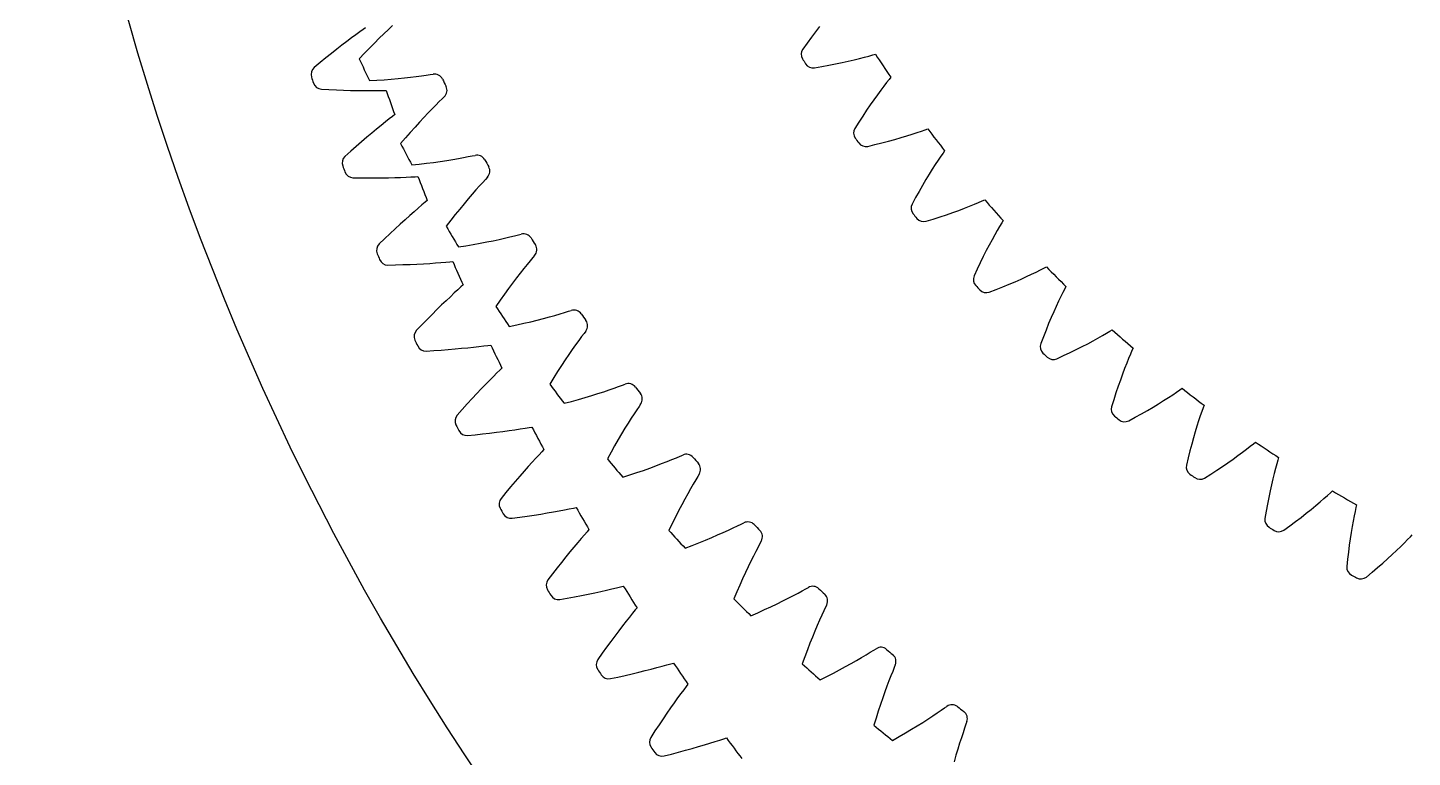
# Model space of a CAD drawing. Header units: millimetres. Extents: x -90 to 90, y -90 to 90.
# Drawn here: x -90.09 to -43.25, y -49.55 to -24.87 of the extents above; entities that cross this region are included whole.
import ezdxf

# ---------------------------------------------------------------- set-up
doc = ezdxf.new("R2010")
doc.units = ezdxf.units.MM

msp = doc.modelspace()

# ---------------------------------------------------------------- linework, layer by layer
at = {"layer": 'fixed_ring'}
for p, q in [((-79.133096, -25.217009), (-79.290807, -25.335932)), ((-78.986431, -25.108014), (-79.133096, -25.217009)), ((-78.853566, -25.010609), (-78.986431, -25.108014)), ((-78.73959, -24.928068), (-78.853566, -25.010609)), ((-78.661495, -24.872056), (-78.73959, -24.928068)), ((-79.814749, -25.743706), (-80.003014, -25.894971)), ((-79.63275, -25.599855), (-79.814749, -25.743706)), ((-79.457782, -25.463771), (-79.63275, -25.599855)), ((-79.290807, -25.335932), (-79.457782, -25.463771)), ((-80.196921, -26.053382), (-80.396162, -26.218075)), ((-80.003014, -25.894971), (-80.196921, -26.053382)), ((-80.153369, -26.951212), (-79.89521, -26.964427)), ((-79.89521, -26.964427), (-79.64508, -26.975786)), ((-79.64508, -26.975786), (-79.403742, -26.984779)), ((-79.403742, -26.984779), (-79.171857, -26.991564)), ((-79.171857, -26.991564), (-78.950249, -26.996313)), ((-78.950249, -26.996313), (-78.739975, -26.999219)), ((-78.739975, -26.999219), (-78.542456, -27.0005)), ((-78.542456, -27.0005), (-78.359725, -27.000409)), ((-78.359725, -27.000409), (-78.194985, -26.999256)), ((-78.194985, -26.999256), (-78.054272, -26.997451)), ((-78.054272, -26.997451), (-77.958181, -26.995778)), ((-77.986095, -28.061319), (-78.128556, -28.175754)), ((-77.856988, -27.958985), (-77.986095, -28.061319)), ((-77.746198, -27.872216), (-77.856988, -27.958985)), ((-77.670265, -27.813305), (-77.746198, -27.872216)), ((-78.443731, -28.434554), (-78.613457, -28.577124)), ((-78.281682, -28.300524), (-78.443731, -28.434554)), ((-78.128556, -28.175754), (-78.281682, -28.300524)), ((-78.972357, -28.885958), (-79.160169, -29.05155)), ((-78.789915, -28.727718), (-78.972357, -28.885958)), ((-78.613457, -28.577124), (-78.789915, -28.727718)), ((-79.160169, -29.05155), (-79.353074, -29.223621)), ((-79.082875, -29.947106), (-78.824402, -29.950602)), ((-78.824402, -29.950602), (-78.574021, -29.952544)), ((-78.574021, -29.952544), (-78.332516, -29.952453)), ((-78.332516, -29.952453), (-78.100541, -29.950511)), ((-78.100541, -29.950511), (-77.87891, -29.946921)), ((-77.87891, -29.946921), (-77.668676, -29.941915)), ((-77.668676, -29.941915), (-77.471248, -29.935765)), ((-77.471248, -29.935765), (-77.28865, -29.928801)), ((-77.28865, -29.928801), (-77.12407, -29.921452)), ((-77.12407, -29.921452), (-76.983524, -29.914356)), ((-76.983524, -29.914356), (-76.887564, -29.909069)), ((-76.750212, -30.867789), (-76.875378, -30.974906)), ((-76.642764, -30.776913), (-76.750212, -30.867789)), ((-76.569101, -30.715188), (-76.642764, -30.776913)), ((-77.318651, -31.365092), (-77.482894, -31.513944)), ((-77.161759, -31.225061), (-77.318651, -31.365092)), ((-77.013434, -31.094619), (-77.161759, -31.225061)), ((-76.875378, -30.974906), (-77.013434, -31.094619)), ((-77.829924, -31.83606), (-78.011374, -32.0086)), ((-77.653563, -31.67107), (-77.829924, -31.83606)), ((-77.482894, -31.513944), (-77.653563, -31.67107)), ((-78.011374, -32.0086), (-78.19767, -32.187805)), ((-75.943995, -32.801298), (-75.803815, -32.78892)), ((-75.803815, -32.78892), (-75.708122, -32.780028)), ((-77.900449, -32.900615), (-77.642027, -32.894385)), ((-77.642027, -32.894385), (-77.39175, -32.886907)), ((-77.39175, -32.886907), (-77.150419, -32.877732)), ((-77.150419, -32.877732), (-76.918681, -32.867066)), ((-76.918681, -32.867066), (-76.697343, -32.855142)), ((-76.697343, -32.855142), (-76.487445, -32.842232)), ((-76.487445, -32.842232), (-76.290389, -32.82866)), ((-76.290389, -32.82866), (-76.108182, -32.814833)), ((-76.108182, -32.814833), (-75.943995, -32.801298)), ((-75.430851, -33.638049), (-75.534805, -33.732902)), ((-75.359562, -33.573597), (-75.430851, -33.638049)), ((-75.932622, -34.105402), (-76.084136, -34.251235)), ((-75.789309, -33.969472), (-75.932622, -34.105402)), ((-75.655853, -33.844651), (-75.789309, -33.969472)), ((-75.534805, -33.732902), (-75.655853, -33.844651)), ((-76.407301, -34.569594), (-76.577331, -34.741101)), ((-76.242663, -34.40616), (-76.407301, -34.569594)), ((-76.084136, -34.251235), (-76.242663, -34.40616)), ((-76.752162, -34.920344), (-76.931586, -35.10643)), ((-76.577331, -34.741101), (-76.752162, -34.920344)), ((-76.607763, -35.807555), (-76.349758, -35.79161)), ((-76.349758, -35.79161), (-76.09994, -35.774723)), ((-76.09994, -35.774723), (-75.859125, -35.756477)), ((-75.859125, -35.756477), (-75.627952, -35.737101)), ((-75.627952, -35.737101), (-75.407219, -35.71686)), ((-75.407219, -35.71686), (-75.197955, -35.696064)), ((-75.197955, -35.696064), (-75.001549, -35.67509)), ((-75.001549, -35.67509), (-74.819991, -35.654418)), ((-74.819991, -35.654418), (-74.656429, -35.634717)), ((-74.656429, -35.634717), (-74.516815, -35.617075)), ((-74.516815, -35.617075), (-74.421524, -35.60459)), ((-74.112175, -36.451574), (-74.212487, -36.55027)), ((-74.04336, -36.384486), (-74.112175, -36.451574)), ((-74.59601, -36.93747), (-74.741931, -37.088899)), ((-74.457912, -36.796246), (-74.59601, -36.93747)), ((-74.329246, -36.666494), (-74.457912, -36.796246)), ((-74.212487, -36.55027), (-74.329246, -36.666494)), ((-75.052893, -37.419189), (-75.216351, -37.596971)), ((-74.89452, -37.249678), (-75.052893, -37.419189)), ((-74.741931, -37.088899), (-74.89452, -37.249678)), ((-75.384317, -37.782663), (-75.556614, -37.975366)), ((-75.216351, -37.596971), (-75.384317, -37.782663)), ((-73.263196, -38.417699), (-73.124344, -38.394818)), ((-73.124344, -38.394818), (-73.02959, -38.378757)), ((-75.206647, -38.663815), (-74.949425, -38.638176)), ((-74.949425, -38.638176), (-74.700419, -38.611904)), ((-74.700419, -38.611904), (-74.460461, -38.584613)), ((-74.460461, -38.584613), (-74.23018, -38.556555)), ((-74.23018, -38.556555), (-74.010364, -38.528025)), ((-74.010364, -38.528025), (-73.802031, -38.499372)), ((-73.802031, -38.499372), (-73.606553, -38.471025)), ((-73.606553, -38.471025), (-73.425901, -38.443539)), ((-73.425901, -38.443539), (-73.263196, -38.417699)), ((-72.785129, -39.315906), (-72.897434, -39.436439)), ((-72.6886, -39.213506), (-72.785129, -39.315906)), ((-72.622358, -39.143877), (-72.6886, -39.213506)), ((-73.153817, -39.717258), (-73.293939, -39.874069)), ((-73.021128, -39.570939), (-73.153817, -39.717258)), ((-72.897434, -39.436439), (-73.021128, -39.570939)), ((-73.592257, -40.215821), (-73.748912, -40.399626)), ((-73.440371, -40.040473), (-73.592257, -40.215821)), ((-73.293939, -39.874069), (-73.440371, -40.040473)), ((-73.909774, -40.591505), (-74.0747, -40.790552)), ((-73.748912, -40.399626), (-73.909774, -40.591505)), ((-72.301648, -41.248189), (-72.107375, -41.212509)), ((-72.107375, -41.212509), (-71.927885, -41.178247)), ((-71.927885, -41.178247), (-71.766267, -41.146306)), ((-71.766267, -41.146306), (-71.628373, -41.118218)), ((-71.628373, -41.118218), (-71.534291, -41.098604)), ((-73.699085, -41.46535), (-73.443009, -41.430053)), ((-73.443009, -41.430053), (-73.195167, -41.394434)), ((-73.195167, -41.394434), (-72.956406, -41.358136)), ((-72.956406, -41.358136), (-72.727343, -41.321436)), ((-72.727343, -41.321436), (-72.508756, -41.284658)), ((-72.508756, -41.284658), (-72.301648, -41.248189)), ((-71.362444, -42.150566), (-71.480991, -42.289624)), ((-71.254752, -42.025894), (-71.362444, -42.150566)), ((-71.162143, -41.919936), (-71.254752, -42.025894)), ((-71.098567, -41.847865), (-71.162143, -41.919936)), ((-71.742206, -42.602801), (-71.882276, -42.774595)), ((-71.608082, -42.44083), (-71.742206, -42.602801)), ((-71.480991, -42.289624), (-71.608082, -42.44083)), ((-72.027458, -42.955533), (-72.177088, -43.145099)), ((-71.882276, -42.774595), (-72.027458, -42.955533)), ((-72.330619, -43.342894), (-72.487942, -43.548004)), ((-72.177088, -43.145099), (-72.330619, -43.342894)), ((-71.349089, -44.073121), (-71.121569, -44.027831)), ((-71.121569, -44.027831), (-70.904521, -43.982857)), ((-70.904521, -43.982857), (-70.698931, -43.938624)), ((-70.698931, -43.938624), (-70.506137, -43.895661)), ((-70.506137, -43.895661), (-70.328062, -43.854672)), ((-70.328062, -43.854672), (-70.16776, -43.816674)), ((-70.16776, -43.816674), (-70.031021, -43.783419)), ((-70.031021, -43.783419), (-69.937743, -43.76028)), ((-72.08721, -44.208195), (-71.832643, -44.163291)), ((-71.832643, -44.163291), (-71.586316, -44.118375)), ((-71.586316, -44.118375), (-71.349089, -44.073121)), ((-69.474144, -44.492621), (-69.534965, -44.567032)), ((-69.83968, -44.948453), (-69.960994, -45.104332)), ((-69.726448, -44.805034), (-69.83968, -44.948453)), ((-69.623522, -44.676399), (-69.726448, -44.805034)), ((-69.534965, -44.567032), (-69.623522, -44.676399)), ((-70.088931, -45.271233), (-70.222439, -45.448175)), ((-69.960994, -45.104332), (-70.088931, -45.271233)), ((-70.503107, -45.829506), (-70.649089, -46.032935)), ((-70.360713, -45.634445), (-70.503107, -45.829506)), ((-70.222439, -45.448175), (-70.360713, -45.634445)), ((-70.649089, -46.032935), (-70.798585, -46.243818)), ((-68.334548, -46.38665), (-68.242206, -46.360019)), ((-70.373303, -46.888469), (-70.120606, -46.834021)), ((-70.120606, -46.834021), (-69.876143, -46.779871)), ((-69.876143, -46.779871), (-69.640786, -46.725726)), ((-69.640786, -46.725726), (-69.415131, -46.67191)), ((-69.415131, -46.67191), (-69.199927, -46.618804)), ((-69.199927, -46.618804), (-68.996147, -46.566868)), ((-68.996147, -46.566868), (-68.805105, -46.516684)), ((-68.805105, -46.516684), (-68.628699, -46.469025)), ((-68.628699, -46.469025), (-68.469939, -46.425024)), ((-68.469939, -46.425024), (-68.334548, -46.38665)), ((-67.893748, -47.26367), (-67.991762, -47.396085)), ((-67.809367, -47.151049), (-67.893748, -47.26367)), ((-67.751388, -47.074403), (-67.809367, -47.151049)), ((-68.214884, -47.703994), (-68.336452, -47.875589)), ((-68.09952, -47.543662), (-68.214884, -47.703994)), ((-67.991762, -47.396085), (-68.09952, -47.543662)), ((-68.463211, -48.057428), (-68.59438, -48.248768)), ((-68.336452, -47.875589), (-68.463211, -48.057428)), ((-68.867562, -48.657823), (-69.00902, -48.87418)), ((-68.729336, -48.449046), (-68.867562, -48.657823)), ((-68.59438, -48.248768), (-68.729336, -48.449046)), ((-67.397389, -49.188766), (-67.195706, -49.129202)), ((-67.195706, -49.129202), (-67.006688, -49.071867)), ((-67.006688, -49.071867), (-66.832199, -49.017607)), ((-66.832199, -49.017607), (-66.675207, -48.967666)), ((-66.675207, -48.967666), (-66.541354, -48.924225)), ((-66.541354, -48.924225), (-66.45008, -48.89414)), ((-68.559791, -49.502377), (-68.30932, -49.438463)), ((-68.30932, -49.438463), (-68.067068, -49.375156)), ((-68.067068, -49.375156), (-67.833914, -49.312196)), ((-67.833914, -49.312196), (-67.610443, -49.24993)), ((-67.610443, -49.24993), (-67.397389, -49.188766))]:
    msp.add_line(p, q, dxfattribs=at)
for centre, radius, start, end in [((-80.202049, -26.446811), 0.3, 130.319026, 198.250091), ((0, 0), 84.75, 198.250091, 198.396616), ((-80.134154, -26.651828), 0.3, 198.396616, 266.327681), ((0, 0), 82.5, 199.100222, 199.702174), ((-79.150494, -29.444894), 0.3, 132.474714, 200.40578), ((0, 0), 84.75, 200.40578, 200.552304), ((-79.074935, -29.647212), 0.3, 200.552304, 268.48337), ((0, 0), 82.5, 201.25591, 201.857862), ((-77.986911, -32.401301), 0.3, 134.630403, 202.561468), ((0, 0), 84.75, 202.561468, 202.707993), ((-77.903795, -32.600633), 0.3, 202.707993, 270.639058), ((0, 0), 82.5, 203.411599, 204.013551), ((-76.712945, -35.311847), 0.3, 136.786092, 204.717157), ((0, 0), 84.75, 204.717157, 204.863681), ((-76.62239, -35.507912), 0.3, 204.863681, 272.794747), ((0, 0), 82.5, 205.567287, 206.16924), ((-75.330401, -38.172414), 0.3, 138.94178, 206.872846), ((0, 0), 84.75, 206.872846, 207.01937), ((0, 0), 82.5, 207.722976, 208.324928), ((-75.232535, -38.364934), 0.3, 207.01937, 274.950435), ((-73.841235, -40.978952), 0.3, 141.097469, 209.028534), ((0, 0), 84.75, 209.028534, 209.175059), ((0, 0), 82.5, 209.878665, 210.480617), ((-73.736197, -41.167654), 0.3, 209.175059, 277.106124), ((-72.247555, -43.727488), 0.3, 143.253157, 211.184223), ((0, 0), 84.75, 211.184223, 211.330747), ((0, 0), 82.5, 212.034353, 212.636305), ((-72.135494, -43.912106), 0.3, 211.330747, 279.261813), ((-70.551617, -46.414133), 0.3, 145.408846, 213.339911), ((0, 0), 82.5, 214.190042, 214.791994), ((0, 0), 84.75, 213.339911, 213.486436), ((-70.43269, -46.594406), 0.3, 213.486436, 281.417501), ((-68.755821, -49.035085), 0.3, 147.564535, 215.4956), ((0, 0), 82.5, 216.345731, 216.947683), ((0, 0), 84.75, 215.4956, 215.642125), ((-68.630198, -49.210756), 0.3, 215.642125, 283.57319)]:
    msp.add_arc(centre, radius, start, end, dxfattribs=at)
at = {"layer": 'outer'}
msp.add_circle((0, 0), 90.087573, dxfattribs=at)
at = {"layer": 'thin_ring_external'}
for p, q in [((-77.742648, -24.801552), (-77.88491, -24.934054)), ((-78.191931, -25.22888), (-78.354553, -25.389959)), ((-78.035074, -25.076739), (-78.191931, -25.22888)), ((-77.88491, -24.934054), (-78.035074, -25.076739)), ((-78.694274, -25.737501), (-78.870248, -25.923442)), ((-78.522204, -25.559597), (-78.694274, -25.737501)), ((-78.354553, -25.389959), (-78.522204, -25.559597)), ((-78.528007, -26.661479), (-78.27239, -26.647283)), ((-78.27239, -26.647283), (-78.025432, -26.630875)), ((-78.025432, -26.630875), (-77.787638, -26.612501)), ((-77.787638, -26.612501), (-77.559624, -26.592435)), ((-77.559624, -26.592435), (-77.342159, -26.570995)), ((-77.342159, -26.570995), (-77.136235, -26.548555)), ((-77.136235, -26.548555), (-76.943188, -26.525569)), ((-76.943188, -26.525569), (-76.764942, -26.502614)), ((-76.764942, -26.502614), (-76.604544, -26.480493)), ((-76.604544, -26.480493), (-76.46777, -26.460501)), ((-76.46777, -26.460501), (-76.373834, -26.447619)), ((-76.403552, -27.615452), (-76.538863, -27.755045)), ((-76.27724, -27.48761), (-76.403552, -27.615452)), ((-76.162409, -27.373457), (-76.27724, -27.48761)), ((-76.063594, -27.276801), (-76.162409, -27.373457)), ((-75.996402, -27.209904), (-76.063594, -27.276801)), ((-76.83043, -28.065163), (-76.984616, -28.234337)), ((-76.681546, -27.905212), (-76.83043, -28.065163)), ((-76.538863, -27.755045), (-76.681546, -27.905212)), ((-77.143386, -28.412313), (-77.306147, -28.598771)), ((-76.984616, -28.234337), (-77.143386, -28.412313)), ((-77.306147, -28.598771), (-77.472398, -28.793455)), ((-77.092918, -29.513054), (-76.83836, -29.485825)), ((-76.83836, -29.485825), (-76.592562, -29.456829)), ((-76.592562, -29.456829), (-76.356016, -29.426336)), ((-76.356016, -29.426336), (-76.129324, -29.394654)), ((-76.129324, -29.394654), (-75.913238, -29.362139)), ((-75.913238, -29.362139), (-75.708728, -29.329213)), ((-75.708728, -29.329213), (-75.517107, -29.296399)), ((-75.517107, -29.296399), (-75.340265, -29.264373)), ((-75.340265, -29.264373), (-75.181205, -29.234091)), ((-75.181205, -29.234091), (-75.045631, -29.207141)), ((-75.045631, -29.207141), (-74.952475, -29.18948)), ((-74.536613, -29.931498), (-74.600301, -30.00174)), ((-74.922525, -30.357307), (-75.050531, -30.503627)), ((-74.802904, -30.223182), (-74.922525, -30.357307)), ((-74.694052, -30.103314), (-74.802904, -30.223182)), ((-74.600301, -30.00174), (-74.694052, -30.103314)), ((-75.325883, -30.828228), (-75.471229, -31.005054)), ((-75.185361, -30.660884), (-75.325883, -30.828228)), ((-75.050531, -30.503627), (-75.185361, -30.660884)), ((-75.620705, -31.190905), (-75.773733, -31.38543)), ((-75.471229, -31.005054), (-75.620705, -31.190905)), ((-75.773733, -31.38543), (-75.929827, -31.588349)), ((-75.514099, -32.287633), (-75.261263, -32.247442)), ((-75.261263, -32.247442), (-75.017266, -32.205933)), ((-75.017266, -32.205933), (-74.782586, -32.163402)), ((-74.782586, -32.163402), (-74.557807, -32.120186)), ((-74.557807, -32.120186), (-74.343663, -32.076679)), ((-74.343663, -32.076679), (-74.141101, -32.033354)), ((-74.141101, -32.033354), (-73.951405, -31.990799)), ((-73.951405, -31.990799), (-73.77643, -31.949785)), ((-73.77643, -31.949785), (-73.619123, -31.911421)), ((-73.619123, -31.911421), (-73.485102, -31.877584)), ((-73.485102, -31.877584), (-73.392969, -31.855189)), ((-73.088223, -32.754636), (-73.190812, -32.879906)), ((-72.999781, -32.648407), (-73.088223, -32.754636)), ((-72.939762, -32.575005), (-72.999781, -32.648407)), ((-73.423797, -33.172629), (-73.550421, -33.336564)), ((-73.303428, -33.019963), (-73.423797, -33.172629)), ((-73.190812, -32.879906), (-73.303428, -33.019963)), ((-73.818343, -33.694882), (-73.958134, -33.888123)), ((-73.682215, -33.510866), (-73.818343, -33.694882)), ((-73.550421, -33.336564), (-73.682215, -33.510866)), ((-74.10103, -34.090208), (-74.246558, -34.300833)), ((-73.958134, -33.888123), (-74.10103, -34.090208)), ((-72.637529, -34.707536), (-72.437443, -34.653924)), ((-72.437443, -34.653924), (-72.250168, -34.601738)), ((-72.250168, -34.601738), (-72.077515, -34.551844)), ((-72.077515, -34.551844), (-71.922373, -34.505497)), ((-71.922373, -34.505497), (-71.790254, -34.464861)), ((-71.790254, -34.464861), (-71.699385, -34.437791)), ((-73.795667, -34.977977), (-73.545213, -34.924928)), ((-73.545213, -34.924928), (-73.303654, -34.871015)), ((-73.303654, -34.871015), (-73.071451, -34.816556)), ((-73.071451, -34.816556), (-72.849173, -34.76192)), ((-72.849173, -34.76192), (-72.637529, -34.707536)), ((-71.550487, -35.596474), (-71.662903, -35.755087)), ((-71.445169, -35.450849), (-71.550487, -35.596474)), ((-71.34911, -35.320504), (-71.445169, -35.450849)), ((-71.266207, -35.209898), (-71.34911, -35.320504)), ((-71.210015, -35.133527), (-71.266207, -35.209898)), ((-71.780991, -35.925274), (-71.903713, -36.106077)), ((-71.662903, -35.755087), (-71.780991, -35.925274)), ((-72.16001, -36.496931), (-72.292401, -36.706049)), ((-72.030268, -36.296804), (-72.16001, -36.496931)), ((-71.903713, -36.106077), (-72.030268, -36.296804)), ((-72.292401, -36.706049), (-72.426985, -36.92383)), ((-70.095381, -37.009553), (-69.96551, -36.962224)), ((-69.96551, -36.962224), (-69.876141, -36.930549)), ((-71.694688, -37.5113), (-71.456196, -37.445123)), ((-71.456196, -37.445123), (-71.227078, -37.378879)), ((-71.227078, -37.378879), (-71.007879, -37.312964)), ((-71.007879, -37.312964), (-70.799288, -37.247844)), ((-70.799288, -37.247844), (-70.602201, -37.184086)), ((-70.602201, -37.184086), (-70.417835, -37.122406)), ((-70.417835, -37.122406), (-70.247954, -37.063761)), ((-70.247954, -37.063761), (-70.095381, -37.009553)), ((-71.942106, -37.577068), (-71.694688, -37.5113)), ((-69.57053, -37.929305), (-69.668274, -38.080118)), ((-69.481251, -37.794225), (-69.57053, -37.929305)), ((-69.404104, -37.67953), (-69.481251, -37.794225)), ((-69.351885, -37.60039), (-69.404104, -37.67953)), ((-69.772445, -38.244263), (-69.881689, -38.420258)), ((-69.668274, -38.080118), (-69.772445, -38.244263)), ((-70.11167, -38.804033), (-70.231024, -39.010523)), ((-69.995019, -38.607092), (-70.11167, -38.804033)), ((-69.881689, -38.420258), (-69.995019, -38.607092)), ((-70.352565, -39.226128), (-70.475853, -39.450497)), ((-70.231024, -39.010523), (-70.352565, -39.226128)), ((-68.015628, -39.363156), (-67.927994, -39.326959)), ((-69.254276, -39.843684), (-69.038729, -39.766662)), ((-69.038729, -39.766662), (-68.833735, -39.690977)), ((-68.833735, -39.690977), (-68.64016, -39.617239)), ((-68.64016, -39.617239), (-68.459184, -39.546225)), ((-68.459184, -39.546225), (-68.29252, -39.478982)), ((-68.29252, -39.478982), (-68.142914, -39.417055)), ((-68.142914, -39.417055), (-68.015628, -39.363156)), ((-69.958252, -40.078124), (-69.714515, -39.999809)), ((-69.714515, -39.999809), (-69.479713, -39.92154)), ((-69.479713, -39.92154), (-69.254276, -39.843684)), ((-67.489519, -40.169346), (-67.571784, -40.308808)), ((-67.418329, -40.050861), (-67.489519, -40.169346)), ((-67.370219, -39.969158), (-67.418329, -40.050861)), ((-67.757354, -40.633665), (-67.857469, -40.815009)), ((-67.6617, -40.464415), (-67.757354, -40.633665)), ((-67.571784, -40.308808), (-67.6617, -40.464415)), ((-68.067554, -41.210025), (-68.176209, -41.422341)), ((-67.961111, -41.007386), (-68.067554, -41.210025)), ((-67.857469, -40.815009), (-67.961111, -41.007386)), ((-68.286582, -41.64387), (-68.398253, -41.874241)), ((-68.176209, -41.422341), (-68.286582, -41.64387)), ((-66.070065, -41.721722), (-65.945697, -41.661394)), ((-65.945697, -41.661394), (-65.860025, -41.62077)), ((-67.158193, -42.204542), (-66.94686, -42.116614)), ((-66.94686, -42.116614), (-66.745998, -42.030561)), ((-66.745998, -42.030561), (-66.556441, -41.947035)), ((-66.556441, -41.947035), (-66.379327, -41.866873)), ((-66.379327, -41.866873), (-66.216314, -41.791208)), ((-66.216314, -41.791208), (-66.070065, -41.721722)), ((-67.84928, -42.474622), (-67.60986, -42.383963)), ((-67.60986, -42.383963), (-67.379361, -42.293807)), ((-67.379361, -42.293807), (-67.158193, -42.204542)), ((-65.454146, -42.58315), (-65.536, -42.743145)), ((-65.37911, -42.439669), (-65.454146, -42.58315)), ((-65.314063, -42.317704), (-65.37911, -42.439669)), ((-65.270187, -42.233651), (-65.314063, -42.317704)), ((-65.622887, -42.917059), (-65.713612, -43.103278)), ((-65.536, -42.743145), (-65.622887, -42.917059)), ((-65.903253, -43.508506), (-66.000925, -43.726092)), ((-65.807296, -43.300696), (-65.903253, -43.508506)), ((-65.713612, -43.103278), (-65.807296, -43.300696)), ((-66.099843, -43.952969), (-66.199606, -44.188741)), ((-66.000925, -43.726092), (-66.099843, -43.952969)), ((-64.183689, -44.078295), (-64.024752, -43.994405)), ((-64.024752, -43.994405), (-63.882242, -43.917542)), ((-63.882242, -43.917542), (-63.761117, -43.850943)), ((-63.761117, -43.850943), (-63.677631, -43.805997)), ((-65.160619, -44.555735), (-64.944298, -44.455292)), ((-64.944298, -44.455292), (-64.73773, -44.356689)), ((-64.73773, -44.356689), (-64.541524, -44.260491)), ((-64.541524, -44.260491), (-64.356479, -44.167395)), ((-64.356479, -44.167395), (-64.183689, -44.078295)), ((-63.096795, -44.474145), (-63.155529, -44.599272)), ((-63.057268, -44.387961), (-63.096795, -44.474145)), ((-65.620693, -44.760307), (-65.386214, -44.657542)), ((-65.386214, -44.657542), (-65.160619, -44.555735)), ((-63.296719, -44.910363), (-63.374613, -45.088486)), ((-63.223142, -44.746397), (-63.296719, -44.910363)), ((-63.155529, -44.599272), (-63.223142, -44.746397)), ((-63.455711, -45.279095), (-63.539193, -45.481039)), ((-63.374613, -45.088486), (-63.455711, -45.279095)), ((-63.624414, -45.693478), (-63.710848, -45.915768)), ((-63.539193, -45.481039), (-63.624414, -45.693478)), ((-61.467587, -45.926089), (-61.386505, -45.876939)), ((-63.798053, -46.147399), (-63.885646, -46.387958)), ((-63.710848, -45.915768), (-63.798053, -46.147399)), ((-62.226064, -46.374952), (-62.046014, -46.272529)), ((-62.046014, -46.272529), (-61.877999, -46.174721)), ((-61.877999, -46.174721), (-61.723553, -46.082825)), ((-61.723553, -46.082825), (-61.585153, -45.998786)), ((-61.585153, -45.998786), (-61.467587, -45.926089)), ((-63.278305, -46.929219), (-63.049379, -46.814615)), ((-63.049379, -46.814615), (-62.829276, -46.701421)), ((-62.829276, -46.701421), (-62.618366, -46.590064)), ((-62.618366, -46.590064), (-62.417102, -46.481042)), ((-62.417102, -46.481042), (-62.226064, -46.374952)), ((-60.884591, -46.792906), (-60.9497, -46.960415)), ((-60.824579, -46.642521), (-60.884591, -46.792906)), ((-60.77231, -46.514557), (-60.824579, -46.642521)), ((-60.737236, -46.426468), (-60.77231, -46.514557)), ((-61.018397, -47.142283), (-61.089657, -47.336784)), ((-60.9497, -46.960415), (-61.018397, -47.142283)), ((-61.236981, -47.759241), (-61.311952, -47.985654)), ((-61.162718, -47.542727), (-61.236981, -47.759241)), ((-61.089657, -47.336784), (-61.162718, -47.542727)), ((-61.387216, -48.221436), (-61.462412, -48.466153)), ((-61.311952, -47.985654), (-61.387216, -48.221436)), ((-59.631074, -48.256942), (-59.468272, -48.150683)), ((-59.468272, -48.150683), (-59.318719, -48.051021)), ((-59.318719, -48.051021), (-59.184791, -47.960025)), ((-59.184791, -47.960025), (-59.07109, -47.88142)), ((-59.07109, -47.88142), (-58.992624, -47.828194)), ((-60.391415, -48.725269), (-60.186465, -48.603288)), ((-60.186465, -48.603288), (-59.991031, -48.484132)), ((-59.991031, -48.484132), (-59.805659, -48.368425)), ((-59.805659, -48.368425), (-59.631074, -48.256942)), ((-58.39234, -48.564084), (-58.444595, -48.717338)), ((-58.346673, -48.433619), (-58.39234, -48.564084)), ((-58.316142, -48.343853), (-58.346673, -48.433619)), ((-60.828226, -48.975697), (-60.60545, -48.849553)), ((-60.60545, -48.849553), (-60.391415, -48.725269)), ((-58.560387, -49.073091), (-58.621622, -49.270977)), ((-58.501066, -48.887953), (-58.560387, -49.073091)), ((-58.444595, -48.717338), (-58.501066, -48.887953)), ((-58.684073, -49.480382), (-58.747184, -49.700405)), ((-58.621622, -49.270977), (-58.684073, -49.480382))]:
    msp.add_line(p, q, dxfattribs=at)
for centre, radius, start, end in [((-22, 0), 62.5, 204.505153, 205.250945), ((-76.323944, -26.743441), 0.3, 26.210823, 99.572783), ((-22, 0), 60.25, 206.210823, 206.472104), ((-76.201423, -26.990891), 0.3, 313.110144, 26.472104), ((-22, 0), 62.5, 207.431982, 208.177774), ((-74.887545, -29.482369), 0.3, 29.137652, 102.499612), ((-22, 0), 60.25, 209.137652, 209.398933), ((-74.75255, -29.72324), 0.3, 316.036973, 29.398933), ((-22, 0), 62.5, 210.358811, 211.104604), ((-73.313169, -32.14438), 0.3, 32.064482, 105.426442), ((-22, 0), 60.25, 212.064482, 212.325762), ((-73.166051, -32.378044), 0.3, 318.963802, 32.325762), ((-22, 0), 62.5, 213.28564, 214.031433), ((-71.604923, -34.722531), 0.3, 34.991311, 108.353271), ((-22, 0), 60.25, 214.991311, 215.252592), ((-71.446065, -34.948378), 0.3, 321.890632, 35.252592), ((-22, 0), 62.5, 216.21247, 216.958262), ((-69.767263, -37.210094), 0.3, 37.91814, 111.2801), ((-22, 0), 60.25, 217.91814, 218.179421), ((-69.597081, -37.427535), 0.3, 324.817461, 38.179421), ((-67.804984, -39.60058), 0.3, 40.844969, 114.206929), ((-22, 0), 62.5, 219.139299, 219.885091), ((-22, 0), 60.25, 220.844969, 221.10625), ((-67.623921, -39.809048), 0.3, 327.74429, 41.10625), ((-65.723205, -41.887753), 0.3, 43.771799, 117.133759), ((-22, 0), 60.25, 223.771799, 224.033079), ((-22, 0), 62.5, 222.066128, 222.811921), ((-65.531734, -42.086704), 0.3, 330.671119, 44.033079), ((-63.527357, -44.065646), 0.3, 46.698628, 120.060588), ((-22, 0), 60.25, 226.698628, 226.959909), ((-22, 0), 62.5, 224.992957, 225.73875), ((-63.325977, -44.254561), 0.3, 333.597949, 46.959909), ((-61.223168, -46.128576), 0.3, 49.625457, 122.987417), ((-22, 0), 60.25, 229.625457, 229.886738), ((-61.012405, -46.306962), 0.3, 336.524778, 49.886738), ((-22, 0), 62.5, 227.919787, 228.665579), ((-58.816652, -48.071163), 0.3, 52.552286, 125.914247), ((-22, 0), 60.25, 232.552286, 232.813567), ((-58.597055, -48.238554), 0.3, 339.451607, 52.813567), ((-22, 0), 62.5, 230.846616, 231.592408)]:
    msp.add_arc(centre, radius, start, end, dxfattribs=at)
at = {"layer": 'thin_ring_internal'}
for p, q in [((-63.575761, -25.195915), (-63.719927, -25.390738)), ((-63.434513, -25.010179), (-63.575761, -25.195915)), ((-63.296765, -24.833859), (-63.434513, -25.010179)), ((-63.719927, -25.390738), (-63.867073, -25.593477)), ((-63.471425, -26.229731), (-63.224512, -26.187429)), ((-63.224512, -26.187429), (-62.986018, -26.144299)), ((-62.986018, -26.144299), (-62.756964, -26.099766)), ((-62.756964, -26.099766), (-62.537903, -26.054208)), ((-62.537903, -26.054208), (-62.329524, -26.008062)), ((-62.329524, -26.008062), (-62.132722, -25.961855)), ((-62.132722, -25.961855), (-61.94871, -25.916241)), ((-61.94871, -25.916241), (-61.779243, -25.872078)), ((-61.779243, -25.872078), (-61.627121, -25.830598)), ((-61.627121, -25.830598), (-61.497702, -25.79388)), ((-61.497702, -25.79388), (-61.409607, -25.768108)), ((-60.945554, -26.620227), (-61.029003, -26.725744)), ((-60.888031, -26.548701), (-60.945554, -26.620227)), ((-61.343755, -27.142629), (-61.461757, -27.306767)), ((-61.231194, -26.99008), (-61.343755, -27.142629)), ((-61.125541, -26.850413), (-61.231194, -26.99008)), ((-61.029003, -26.725744), (-61.125541, -26.850413)), ((-61.584133, -27.481625), (-61.710055, -27.666577)), ((-61.461757, -27.306767), (-61.584133, -27.481625)), ((-61.969968, -28.064988), (-62.103539, -28.276917)), ((-61.838852, -27.861153), (-61.969968, -28.064988)), ((-61.710055, -27.666577), (-61.838852, -27.861153)), ((-60.542167, -28.590054), (-60.348808, -28.531075)), ((-60.348808, -28.531075), (-60.168174, -28.473523)), ((-60.168174, -28.473523), (-60.001958, -28.418371)), ((-60.001958, -28.418371), (-59.852874, -28.36703)), ((-59.852874, -28.36703), (-59.726134, -28.321927)), ((-59.726134, -28.321927), (-59.639913, -28.290448)), ((-61.667125, -28.885932), (-61.423508, -28.827572)), ((-61.423508, -28.827572), (-61.188345, -28.768936)), ((-61.188345, -28.768936), (-60.962694, -28.709518)), ((-60.962694, -28.709518), (-60.747082, -28.649729)), ((-60.747082, -28.649729), (-60.542167, -28.590054)), ((-59.068401, -29.035257), (-59.121123, -29.110393)), ((-59.381962, -29.498135), (-59.484304, -29.657719)), ((-59.285669, -29.351857), (-59.381962, -29.498135)), ((-59.197492, -29.221141), (-59.285669, -29.351857)), ((-59.121123, -29.110393), (-59.197492, -29.221141)), ((-59.591318, -29.829224), (-59.701996, -30.011711)), ((-59.484304, -29.657719), (-59.591318, -29.829224)), ((-59.931348, -30.407086), (-60.048851, -30.61906)), ((-59.815552, -30.204503), (-59.931348, -30.407086)), ((-59.701996, -30.011711), (-59.815552, -30.204503)), ((-60.048851, -30.61906), (-60.168275, -30.839271)), ((-58.400679, -30.978119), (-58.224195, -30.908877)), ((-58.224195, -30.908877), (-58.061942, -30.842972)), ((-58.061942, -30.842972), (-57.916536, -30.781991)), ((-57.916536, -30.781991), (-57.793016, -30.728695)), ((-57.793016, -30.728695), (-57.709039, -30.691644)), ((-59.692964, -31.418439), (-59.453686, -31.344271)), ((-59.453686, -31.344271), (-59.222861, -31.270379)), ((-59.222861, -31.270379), (-59.00158, -31.19633)), ((-59.00158, -31.19633), (-58.790339, -31.122569)), ((-58.790339, -31.122569), (-58.589766, -31.049619)), ((-58.589766, -31.049619), (-58.400679, -30.978119)), ((-57.286134, -31.727612), (-57.372654, -31.879874)), ((-57.206695, -31.591409), (-57.286134, -31.727612)), ((-57.137733, -31.475903), (-57.206695, -31.591409)), ((-57.090038, -31.39748), (-57.137733, -31.475903)), ((-57.559908, -32.223947), (-57.658414, -32.413282)), ((-57.464339, -32.04581), (-57.559908, -32.223947)), ((-57.372654, -31.879874), (-57.464339, -32.04581)), ((-57.759117, -32.613088), (-57.861415, -32.822811)), ((-57.658414, -32.413282), (-57.759117, -32.613088)), ((-57.964803, -33.042016), (-58.069569, -33.269566)), ((-57.861415, -32.822811), (-57.964803, -33.042016)), ((-56.296676, -33.292511), (-56.125099, -33.211874)), ((-56.125099, -33.211874), (-55.967504, -33.135499)), ((-55.967504, -33.135499), (-55.826397, -33.065138)), ((-55.826397, -33.065138), (-55.706628, -33.003878)), ((-55.706628, -33.003878), (-55.625254, -32.961414)), ((-57.323481, -33.726748), (-57.097983, -33.637919)), ((-57.097983, -33.637919), (-56.882019, -33.549556)), ((-56.882019, -33.549556), (-56.676055, -33.462136)), ((-56.676055, -33.462136), (-56.480682, -33.376224)), ((-56.480682, -33.376224), (-56.296676, -33.292511)), ((-55.003878, -33.706628), (-55.065138, -33.826397)), ((-54.961414, -33.625254), (-55.003878, -33.706628)), ((-57.557396, -33.816408), (-57.323481, -33.726748)), ((-55.211874, -34.125099), (-55.292511, -34.296676)), ((-55.135499, -33.967504), (-55.211874, -34.125099)), ((-55.065138, -33.826397), (-55.135499, -33.967504)), ((-55.376224, -34.480682), (-55.462136, -34.676055)), ((-55.292511, -34.296676), (-55.376224, -34.480682)), ((-55.637919, -35.097983), (-55.726748, -35.323481)), ((-55.549556, -34.882019), (-55.637919, -35.097983)), ((-55.462136, -34.676055), (-55.549556, -34.882019)), ((-53.475903, -35.137733), (-53.39748, -35.090038)), ((-55.726748, -35.323481), (-55.816408, -35.557396)), ((-54.413282, -35.658414), (-54.223947, -35.559908)), ((-54.223947, -35.559908), (-54.04581, -35.464339)), ((-54.04581, -35.464339), (-53.879874, -35.372654)), ((-53.879874, -35.372654), (-53.727612, -35.286134)), ((-53.727612, -35.286134), (-53.591409, -35.206695)), ((-53.591409, -35.206695), (-53.475903, -35.137733)), ((-55.269566, -36.069569), (-55.042016, -35.964803)), ((-55.042016, -35.964803), (-54.822811, -35.861415)), ((-54.822811, -35.861415), (-54.613088, -35.759117)), ((-54.613088, -35.759117), (-54.413282, -35.658414)), ((-52.842972, -36.061942), (-52.908877, -36.224195)), ((-52.781991, -35.916536), (-52.842972, -36.061942)), ((-52.728695, -35.793016), (-52.781991, -35.916536)), ((-52.691644, -35.709039), (-52.728695, -35.793016)), ((-52.978119, -36.400679), (-53.049619, -36.589766)), ((-52.908877, -36.224195), (-52.978119, -36.400679)), ((-53.19633, -37.00158), (-53.270379, -37.222861)), ((-53.122569, -36.790339), (-53.19633, -37.00158)), ((-53.049619, -36.589766), (-53.122569, -36.790339)), ((-53.344271, -37.453686), (-53.418439, -37.692964)), ((-53.270379, -37.222861), (-53.344271, -37.453686)), ((-51.657719, -37.484304), (-51.498135, -37.381962)), ((-51.498135, -37.381962), (-51.351857, -37.285669)), ((-51.351857, -37.285669), (-51.221141, -37.197492)), ((-51.221141, -37.197492), (-51.110393, -37.121123)), ((-51.110393, -37.121123), (-51.035257, -37.068401)), ((-52.61906, -38.048851), (-52.407086, -37.931348)), ((-52.407086, -37.931348), (-52.204503, -37.815552)), ((-52.204503, -37.815552), (-52.011711, -37.701996)), ((-52.011711, -37.701996), (-51.829224, -37.591318)), ((-51.829224, -37.591318), (-51.657719, -37.484304)), ((-50.36703, -37.852874), (-50.418371, -38.001958)), ((-50.321927, -37.726134), (-50.36703, -37.852874)), ((-50.290448, -37.639913), (-50.321927, -37.726134)), ((-52.839271, -38.168275), (-52.61906, -38.048851)), ((-50.531075, -38.348808), (-50.590054, -38.542167)), ((-50.473523, -38.168174), (-50.531075, -38.348808)), ((-50.418371, -38.001958), (-50.473523, -38.168174)), ((-50.649729, -38.747082), (-50.709518, -38.962694)), ((-50.590054, -38.542167), (-50.649729, -38.747082)), ((-50.768936, -39.188345), (-50.827572, -39.423508)), ((-50.709518, -38.962694), (-50.768936, -39.188345)), ((-49.306767, -39.461757), (-49.142629, -39.343755)), ((-49.142629, -39.343755), (-48.99008, -39.231194)), ((-48.99008, -39.231194), (-48.850413, -39.125541)), ((-48.850413, -39.125541), (-48.725744, -39.029003)), ((-48.725744, -39.029003), (-48.620227, -38.945554)), ((-48.620227, -38.945554), (-48.548701, -38.888031)), ((-50.827572, -39.423508), (-50.885932, -39.667125)), ((-49.861153, -39.838852), (-49.666577, -39.710055)), ((-49.666577, -39.710055), (-49.481625, -39.584133)), ((-49.481625, -39.584133), (-49.306767, -39.461757)), ((-47.872078, -39.779243), (-47.916241, -39.94871)), ((-47.830598, -39.627121), (-47.872078, -39.779243)), ((-47.79388, -39.497702), (-47.830598, -39.627121)), ((-47.768108, -39.409607), (-47.79388, -39.497702)), ((-50.276917, -40.103539), (-50.064988, -39.969968)), ((-50.064988, -39.969968), (-49.861153, -39.838852)), ((-47.961855, -40.132722), (-48.008062, -40.329524)), ((-47.916241, -39.94871), (-47.961855, -40.132722)), ((-48.054208, -40.537903), (-48.099766, -40.756964)), ((-48.008062, -40.329524), (-48.054208, -40.537903)), ((-46.233991, -40.797871), (-46.115903, -40.693387)), ((-46.115903, -40.693387), (-46.01607, -40.603215)), ((-46.01607, -40.603215), (-45.948459, -40.541137)), ((-48.144299, -40.986018), (-48.187429, -41.224512)), ((-48.099766, -40.756964), (-48.144299, -40.986018)), ((-46.833859, -41.296765), (-46.667379, -41.163215)), ((-46.667379, -41.163215), (-46.51131, -41.034729)), ((-46.51131, -41.034729), (-46.366449, -40.912433)), ((-46.366449, -40.912433), (-46.233991, -40.797871)), ((-45.15538, -41.100135), (-45.183555, -41.231678)), ((-45.135425, -41.010543), (-45.15538, -41.100135)), ((-48.187429, -41.224512), (-48.229731, -41.471425)), ((-47.390738, -41.719927), (-47.195915, -41.575761)), ((-47.195915, -41.575761), (-47.010179, -41.434513)), ((-47.010179, -41.434513), (-46.833859, -41.296765)), ((-45.247982, -41.55818), (-45.281463, -41.744782)), ((-45.214997, -41.386188), (-45.247982, -41.55818)), ((-45.183555, -41.231678), (-45.214997, -41.386188)), ((-47.593477, -41.867073), (-47.390738, -41.719927)), ((-45.347118, -42.155135), (-45.378251, -42.376707)), ((-45.3147, -41.944184), (-45.347118, -42.155135)), ((-45.281463, -41.744782), (-45.3147, -41.944184)), ((-43.402795, -42.183514), (-43.309073, -42.087007)), ((-43.309073, -42.087007), (-43.245667, -42.02064)), ((-45.407708, -42.608183), (-45.435148, -42.848987)), ((-45.378251, -42.376707), (-45.407708, -42.608183)), ((-43.922361, -42.688405), (-43.775029, -42.549987)), ((-43.775029, -42.549987), (-43.638478, -42.418478)), ((-43.638478, -42.418478), (-43.513796, -42.295499)), ((-43.513796, -42.295499), (-43.402795, -42.183514)), ((-45.435148, -42.848987), (-45.46121, -43.098138)), ((-44.422783, -43.134636), (-44.246683, -42.981543)), ((-44.246683, -42.981543), (-44.07975, -42.832557)), ((-44.07975, -42.832557), (-43.922361, -42.688405)), ((-44.800442, -43.451326), (-44.60776, -43.291235)), ((-44.60776, -43.291235), (-44.422783, -43.134636))]:
    msp.add_line(p, q, dxfattribs=at)
for centre, radius, start, end in [((-63.620717, -25.764674), 0.3, 145.203867, 211.758951), ((-22, 0), 49.25, 211.758951, 211.991049), ((-63.516006, -25.933062), 0.3, 211.991049, 278.546133), ((-22, 0), 47.086224, 213.178805, 214.321195), ((-61.846513, -28.431635), 0.3, 148.953867, 215.508951), ((-22, 0), 47.086224, 216.928805, 218.071195), ((-22, 0), 49.25, 215.508951, 215.741049), ((-61.731014, -28.592814), 0.3, 215.741049, 282.296133), ((-59.901681, -30.976848), 0.3, 152.703867, 219.258951), ((-22, 0), 47.086224, 220.678805, 221.821195), ((-22, 0), 49.25, 219.258951, 219.491049), ((-59.775887, -31.130128), 0.3, 219.491049, 286.046133), ((-22, 0), 47.086224, 224.428805, 225.571195), ((-57.794548, -33.389412), 0.3, 156.453867, 223.008951), ((-22, 0), 49.25, 223.008951, 223.241049), ((-57.658998, -33.534137), 0.3, 223.241049, 289.796133), ((-22, 0), 47.086224, 228.178805, 229.321195), ((-55.534137, -35.658998), 0.3, 160.203867, 226.758951), ((-22, 0), 49.25, 226.758951, 226.991049), ((-55.389412, -35.794548), 0.3, 226.991049, 293.546133), ((-22, 0), 47.086224, 231.928805, 233.071195), ((-53.130128, -37.775887), 0.3, 163.953867, 230.508951), ((-22, 0), 49.25, 230.508951, 230.741049), ((-52.976848, -37.901681), 0.3, 230.741049, 297.296133), ((-22, 0), 47.086224, 235.678805, 236.821195), ((-50.592814, -39.731014), 0.3, 167.703867, 234.258951), ((-22, 0), 49.25, 234.258951, 234.491049), ((-50.431635, -39.846513), 0.3, 234.491049, 301.046133), ((-22, 0), 47.086224, 239.428805, 240.571195), ((-47.933062, -41.516006), 0.3, 171.453867, 238.008951), ((-22, 0), 49.25, 238.008951, 238.241049), ((-47.764674, -41.620717), 0.3, 238.241049, 304.796133), ((-45.162261, -43.123221), 0.3, 175.203867, 241.758951), ((-22, 0), 49.25, 241.758951, 241.991049), ((-44.987385, -43.216694), 0.3, 241.991049, 308.546133)]:
    msp.add_arc(centre, radius, start, end, dxfattribs=at)

doc.saveas('drawing.dxf')
